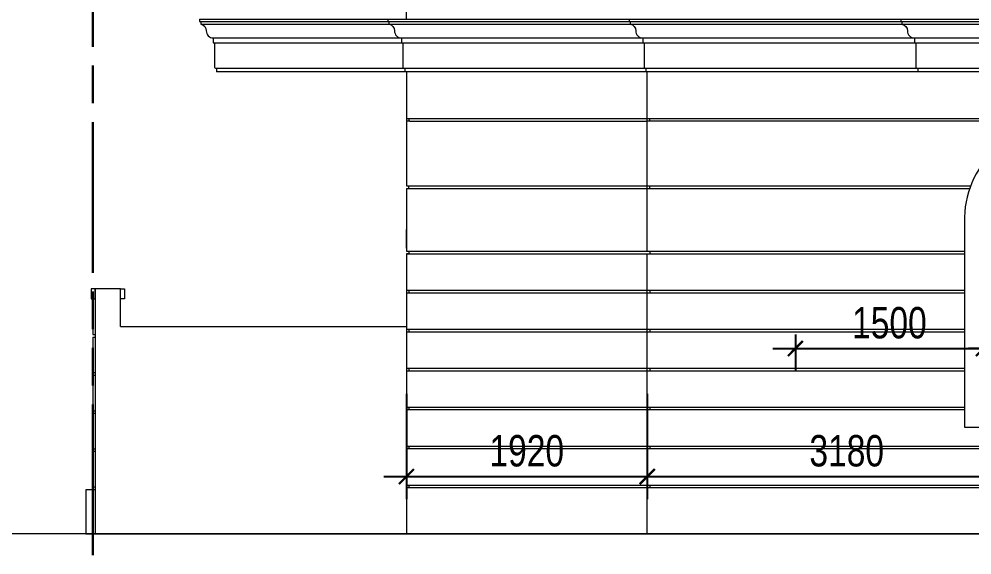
# Model space of a CAD drawing. Header units: millimetres. Extents: x -78046 to 260989, y -99288 to 158505.
# Drawn here: x 234476 to 242072, y -67250 to -62981 of the extents above; entities that cross this region are included whole.
import ezdxf

# ---------------------------------------------------------------- set-up
doc = ezdxf.new("R2010")
doc.units = ezdxf.units.MM
doc.header["$LTSCALE"] = 100
doc.header["$PDMODE"] = 98
doc.linetypes.add('ACAD_ISO09W100', pattern=[45, 24, -3, 6, -3, 6, -3])
doc.layers.get('Defpoints').update_dxf_attribs({"lineweight": 13})
for name, color, linetype, lineweight in [('-HATCH', 8, 'Continuous', 5), ('-LINE1', 7, 'Continuous', 18), ('-LINE2', 252, 'Continuous', 9), ('ranh gioi lo dat', 240, 'ACAD_ISO09W100', 30)]:
    doc.layers.add(name, color=color, linetype=linetype, lineweight=lineweight)
doc.styles.add('AVANH', font='VHAVAN_2.TTF', dxfattribs={"width": 0.8})
doc.dimstyles.new('C_100A3', dxfattribs={"dimscale": 100, "dimtxt": 2.5, "dimasz": 1.2, "dimexe": 1.8, "dimexo": 0, "dimgap": 0.75, "dimtad": 1, "dimdec": 0, "dimzin": 0, "dimdsep": 46, "dimtxsty": 'AVANH', "dimblk": 'ARCHTICK', "dimcen": 0, "dimdle": 1.8, "dimclrd": 256, "dimclre": 256, "dimclrt": 7, "dimadec": 0, "dimazin": 0, "dimtfac": 0.0001, "dimtdec": 0, "dimtix": 1, "dimtmove": 2, "dimatfit": 3, "dimldrblk": 'ARCHTICK', "dimfxl": 1.8, "dimtolj": 1, "dimtzin": 0, "dimarcsym": 0})

# ---------------------------------------------------------------- blocks, each defined once
blk = doc.blocks.new('_ARCHTICK')
at = {"const_width": 0.15}
blk.add_lwpolyline([(-0.5, -0.5), (0.5, 0.5)], dxfattribs=at)
blk = doc.blocks.new('*D268')
at = {"layer": 'Defpoints', "lineweight": -2, "transparency": 16777216}
for p, q in [((239483.3, -66165.4), (239483.3, -66806.3)), ((242663.7, -66165.4), (242663.7, -66806.3)), ((239303.3, -66626.3), (242843.7, -66626.3))]:
    blk.add_line(p, q, dxfattribs=at)
at = {"layer": 'Defpoints', "color": 0, "transparency": 16777216}
for p in [(239483.3, -66165.4), (242663.7, -66165.4), (242663.7, -66626.3)]:
    blk.add_point(p, dxfattribs=at)
at = {"layer": 'Defpoints', "lineweight": -2, "transparency": 16777216, "xscale": 120, "yscale": 120, "zscale": 120, "rotation": 180}
blk.add_blockref('_ARCHTICK', (239483.3, -66626.3), dxfattribs=at)
at = {"layer": 'Defpoints', "lineweight": -2, "transparency": 16777216, "xscale": 120, "yscale": 120, "zscale": 120}
blk.add_blockref('_ARCHTICK', (242663.7, -66626.3), dxfattribs=at)
at = {"layer": 'Defpoints', "color": 7, "transparency": 16777216, "insert": (241073.5, -66422), "char_height": 250, "attachment_point": 5, "style": 'AVANH'}
blk.add_mtext('\\A1;3180', dxfattribs=at)
blk = doc.blocks.new('*D264')
at = {"layer": 'Defpoints', "lineweight": -2, "transparency": 16777216}
for p, q in [((237563.3, -65966.4), (237563.3, -66806.3)), ((239483.3, -65966.4), (239483.3, -66806.3)), ((237383.3, -66626.3), (239663.3, -66626.3))]:
    blk.add_line(p, q, dxfattribs=at)
at = {"layer": 'Defpoints', "color": 0, "transparency": 16777216}
for p in [(237563.3, -65966.4), (239483.3, -65966.4), (239483.3, -66626.3)]:
    blk.add_point(p, dxfattribs=at)
at = {"layer": 'Defpoints', "lineweight": -2, "transparency": 16777216, "xscale": 120, "yscale": 120, "zscale": 120, "rotation": 180}
blk.add_blockref('_ARCHTICK', (237563.3, -66626.3), dxfattribs=at)
at = {"layer": 'Defpoints', "lineweight": -2, "transparency": 16777216, "xscale": 120, "yscale": 120, "zscale": 120}
blk.add_blockref('_ARCHTICK', (239483.3, -66626.3), dxfattribs=at)
at = {"layer": 'Defpoints', "color": 7, "transparency": 16777216, "insert": (238523.3, -66422), "char_height": 250, "attachment_point": 5, "style": 'AVANH'}
blk.add_mtext('\\A1;1920', dxfattribs=at)
blk = doc.blocks.new('*D391')
at = {"layer": 'Defpoints', "lineweight": -2, "transparency": 16777216}
for p, q in [((240663.9, -65495.2), (240663.9, -65786.4)), ((242163.5, -65495.2), (242163.5, -65786.4)), ((240483.9, -65606.4), (242343.5, -65606.4))]:
    blk.add_line(p, q, dxfattribs=at)
at = {"layer": 'Defpoints', "color": 0, "transparency": 16777216}
for p in [(240663.9, -65495.2), (242163.5, -65495.2), (242163.5, -65606.4)]:
    blk.add_point(p, dxfattribs=at)
at = {"layer": 'Defpoints', "lineweight": -2, "transparency": 16777216, "xscale": 120, "yscale": 120, "zscale": 120, "rotation": 180}
blk.add_blockref('_ARCHTICK', (240663.9, -65606.4), dxfattribs=at)
at = {"layer": 'Defpoints', "lineweight": -2, "transparency": 16777216, "xscale": 120, "yscale": 120, "zscale": 120}
blk.add_blockref('_ARCHTICK', (242163.5, -65606.4), dxfattribs=at)
at = {"layer": 'Defpoints', "color": 7, "transparency": 16777216, "insert": (241413.7, -65402.1), "char_height": 250, "attachment_point": 5, "style": 'AVANH'}
blk.add_mtext('\\A1;1500', dxfattribs=at)
blk = doc.blocks.new('*D387')
at = {"layer": 'Defpoints', "lineweight": -2, "transparency": 16777216}
for p, q in [((242163.5, -65495.2), (242163.5, -65786.4)), ((242663.3, -65495.2), (242663.3, -65786.4)), ((242163.5, -65606.4), (242043.5, -65606.4)), ((242163.5, -65606.4), (242663.3, -65606.4)), ((242663.3, -65606.4), (242783.3, -65606.4))]:
    blk.add_line(p, q, dxfattribs=at)
at = {"layer": 'Defpoints', "color": 0, "transparency": 16777216}
for p in [(242163.5, -65495.2), (242663.3, -65495.2), (242663.3, -65606.4)]:
    blk.add_point(p, dxfattribs=at)
at = {"layer": 'Defpoints', "lineweight": -2, "transparency": 16777216, "xscale": 120, "yscale": 120, "zscale": 120}
blk.add_blockref('_ARCHTICK', (242163.5, -65606.4), dxfattribs=at)
at = {"layer": 'Defpoints', "lineweight": -2, "transparency": 16777216, "xscale": 120, "yscale": 120, "zscale": 120, "rotation": 180}
blk.add_blockref('_ARCHTICK', (242663.3, -65606.4), dxfattribs=at)
at = {"layer": 'Defpoints', "color": 7, "transparency": 16777216, "insert": (242413.4, -65402.1), "char_height": 250, "attachment_point": 5, "style": 'AVANH'}
blk.add_mtext('\\A1;500', dxfattribs=at)

msp = doc.modelspace()

# ---------------------------------------------------------------- linework, layer by layer
at = {"layer": '-HATCH'}
for p, q in [((235924, -63001.3), (252563.3, -63001.3)), ((235924, -63021.3), (252563.3, -63021.3)), ((236024, -63131.3), (236062.7, -63131.3)), ((236035.2, -63171.1), (252563.3, -63171.1)), ((236063, -63131.3), (252563.3, -63131.3)), ((252563.3, -63401.1), (236050.2, -63401.1)), ((236063, -63372.3), (252563.3, -63372.3)), ((237591.9, -63774.5), (239483.3, -63774.5)), ((237591.9, -63794.5), (239483.3, -63794.5)), ((239502.6, -63774.5), (252563.3, -63774.5)), ((252563.3, -63794.5), (239502.6, -63794.5)), ((237563.3, -64310.9), (239483.3, -64310.9)), ((237563.3, -64330.9), (239483.3, -64330.9)), ((239502.6, -64310.9), (242060.7, -64310.9)), ((239502.6, -64330.9), (242053.4, -64330.9)), ((237563.3, -64831.4), (242012.5, -64831.4)), ((237563.3, -64851.4), (242012.5, -64851.4)), ((237591.9, -64831.4), (239483.3, -64831.4)), ((237591.9, -64851.4), (239483.3, -64851.4)), ((239502.6, -64831.4), (242012.5, -64831.4)), ((239502.6, -64851.4), (242012.5, -64851.4)), ((237563.3, -65141.8), (242012.5, -65141.8)), ((237563.3, -65161.8), (242012.5, -65161.8)), ((237563.3, -65452.1), (242012.5, -65452.1)), ((237563.3, -65472.1), (242012.5, -65472.1)), ((237563.3, -65762.4), (242012.5, -65762.4)), ((237563.3, -65782.4), (242012.5, -65782.4)), ((237563.3, -66072.8), (242012.5, -66072.8)), ((237563.3, -66092.8), (242012.5, -66092.8)), ((237563.3, -66383.1), (252563.3, -66383.1)), ((237563.3, -66403.1), (252563.3, -66403.1)), ((237563.3, -66693.4), (252563.3, -66693.4)), ((237563.3, -66713.4), (252563.3, -66713.4))]:
    msp.add_line(p, q, dxfattribs=at)
at = {"layer": '-LINE1', "color": 0, "lineweight": 20}
for p, q in [((237563.3, -62981.3), (237563.3, -56581.1)), ((235915, -62981.3), (252563.3, -62981.3)), ((236046.4, -63372.3), (236062.7, -63372.3)), ((237563.3, -63401.1), (237563.3, -63590.3)), ((239483.3, -63778.6), (239483.3, -63401.1)), ((237563.3, -63590.3), (237563.3, -63778.6)), ((237563.3, -63774.5), (237563.3, -63794.5)), ((237563.3, -63774.5), (237583.3, -63774.5)), ((237583.3, -63794.5), (237563.3, -63794.5)), ((237563.3, -63798.6), (237563.3, -64310.9)), ((237583.3, -63774.5), (237583.3, -63794.5)), ((237583.3, -63774.5), (237591.9, -63774.5)), ((237591.9, -63794.5), (237583.3, -63794.5)), ((239483.3, -63774.5), (239502.6, -63774.5)), ((239483.3, -63794.5), (239483.3, -63774.5)), ((239502.6, -63794.5), (239483.3, -63794.5)), ((239483.3, -64310.9), (239483.3, -63798.6)), ((239502.6, -63774.5), (239502.6, -63794.5)), ((237563.3, -64330.9), (237563.3, -64658.4)), ((237583.3, -64330.9), (237583.3, -64310.9)), ((239483.3, -64310.9), (239502.6, -64310.9)), ((239483.3, -64330.9), (239483.3, -64310.9)), ((239483.3, -64330.9), (239502.6, -64330.9)), ((239483.3, -64831.4), (239483.3, -64330.9)), ((239502.6, -64310.9), (239502.6, -64330.9)), ((237563.3, -64658.4), (237562.8, -64658.4)), ((237562.8, -64658.4), (237562.8, -64678)), ((237563.3, -64678), (237562.8, -64678)), ((237562.8, -64678), (237562.8, -64717.2)), ((237563.3, -64658.4), (237563.3, -64678)), ((237563.3, -64678), (237563.3, -64717.2)), ((237563.3, -64717.2), (237562.8, -64717.2)), ((237562.8, -64717.2), (237562.8, -64805.4)), ((237563.3, -64717.2), (237563.3, -64805.4)), ((237562.8, -64805.4), (237563.3, -64805.4)), ((237563.3, -64805.4), (237563.3, -64831.4)), ((237563.3, -64831.4), (237583.3, -64831.4)), ((237563.3, -64851.4), (237563.3, -67081.4)), ((237583.3, -64851.4), (237563.3, -64851.4)), ((237583.3, -64831.4), (237583.3, -64851.4)), ((239483.3, -67081.4), (239483.3, -64851.4)), ((239503.3, -64831.4), (239503.3, -64851.4)), ((235284.7, -65211.3), (235284.7, -65131.3)), ((235284.7, -65131.3), (235318, -65131.3)), ((235318, -65131.3), (235318, -65211.3)), ((237583.3, -65141.8), (237583.3, -65161.8)), ((239503.3, -65141.8), (239503.3, -65161.8)), ((235063.2, -65211.3), (235063.2, -65494.6)), ((235318, -65211.3), (235284.7, -65211.3)), ((235284.7, -65431.3), (237563.3, -65431.3)), ((237583.3, -65452.1), (237583.3, -65472.1)), ((239503.3, -65452.1), (239503.3, -65472.1)), ((235063.2, -65494.6), (235083.2, -65494.6)), ((235063.2, -65514.6), (235063.2, -65797.9)), ((235063.2, -65514.6), (235083.2, -65514.6)), ((237583.3, -65762.4), (237583.3, -65782.4)), ((239503.3, -65762.4), (239503.3, -65782.4)), ((235063.2, -65797.9), (235083.2, -65797.9)), ((235063.2, -65817.9), (235063.2, -66101.3)), ((235063.2, -65817.9), (235083.2, -65817.9)), ((237583.3, -66072.8), (237583.3, -66092.8)), ((239503.3, -66072.8), (239503.3, -66092.8)), ((235063.2, -66101.3), (235083.2, -66101.3)), ((235063.2, -66121.3), (235063.2, -66404.6)), ((235063.2, -66121.3), (235083.2, -66121.3)), ((237583.3, -66383.1), (237583.3, -66403.1)), ((239503.3, -66383.1), (239503.3, -66403.1)), ((235063.2, -66404.6), (235083.2, -66404.6)), ((235063.2, -66424.6), (235063.2, -66707.9)), ((235063.2, -66424.6), (235083.2, -66424.6)), ((235063.2, -66731.3), (235007.8, -66731.3)), ((235007.8, -66731.3), (235007.8, -67081.4)), ((235063.2, -66707.9), (235083.2, -66707.9)), ((235063.2, -66727.9), (235083.2, -66727.9)), ((235063.2, -66727.9), (235063.2, -66731.3)), ((235063.2, -66731.3), (235063.2, -67081.3)), ((237583.3, -66693.4), (237583.3, -66713.4)), ((239503.3, -66693.4), (239503.3, -66713.4)), ((235007.8, -67081.3), (252563.3, -67081.4))]:
    msp.add_line(p, q, dxfattribs=at)
for points in [[(235915, -62981.3), (235915, -63001.3), (235924, -63001.3), (235924, -63021.3, -0.352281), (235968.9, -63075.4, 0.425458), (236024, -63131.3), (236024, -63171.1), (236035.2, -63171.1), (236035.2, -63363.8, 0.412335), (236043, -63371.4, -0.406708), (236050.2, -63378.8), (236050.2, -63401.3)], [(237415.3, -62981.3), (237415.3, -63001.3), (237424.3, -63001.3), (237424.3, -63021.3, -0.352281), (237469.3, -63075.4, 0.425458), (237524.3, -63131.3), (237524.3, -63171.1), (237535.5, -63171.1), (237535.5, -63363.8, 0.412335), (237543.3, -63371.4, -0.406708), (237550.5, -63378.8), (237550.5, -63401.3)], [(239338.2, -62981.3), (239338.2, -63001.3), (239347.2, -63001.3), (239347.2, -63021.3, -0.352281), (239392.1, -63075.4, 0.425458), (239447.2, -63131.3), (239447.2, -63171.1), (239458.4, -63171.1), (239458.4, -63363.8, 0.412335), (239466.2, -63371.4, -0.406708), (239473.4, -63378.8), (239473.4, -63401.3)], [(241504.1, -62981.6), (241504.1, -63001.6), (241513.1, -63001.6), (241513.1, -63021.6, -0.352281), (241558, -63075.7, 0.425458), (241613.1, -63131.6), (241613.1, -63171.4), (241624.3, -63171.4), (241624.3, -63364.1, 0.412335), (241632.1, -63371.7, -0.406708), (241639.3, -63379.1), (241639.3, -63401.6)], [(242012.5, -66231.3), (245813.4, -66231.3), (245813.4, -64557.4, 0.218687), (245542.1, -64000.7, 0.357768), (244282.8, -64011.3, 0.143324), (244041.1, -64391.3), (243785.7, -64391.3, 0.143153), (243543.1, -64011.3, 0.357768), (242283.8, -64000.7, 0.218977), (242012.5, -64558.2), (242012.5, -66231.3)]]:
    msp.add_lwpolyline(points, format="xyb", dxfattribs=at)
for points in [[(235083.2, -65131.3), (235050, -65131.3), (235050, -65211.3), (235083.2, -65211.3)], [(235284.7, -65131.3), (235318, -65131.3), (235318, -65211.3), (235284.7, -65211.3)]]:
    msp.add_lwpolyline(points, close=True, dxfattribs=at)
msp.add_lwpolyline([(235284.7, -65431.3), (235284.7, -65131.3), (235083.2, -65131.3), (235083.2, -67081.3)], dxfattribs=at)
at = {"layer": '-LINE2', "color": 2}
msp.add_line((255936.4, -67081.3), (229741.3, -67081.3), dxfattribs=at)
at = {"layer": 'ranh gioi lo dat', "ltscale": 0.5}
msp.add_line((235063.2, -69501.7), (235063.2, -48518.2), dxfattribs=at)

# ---------------------------------------------------------------- dimensions: what is measured, and where the dimension line sits
at = {"layer": 'Defpoints', "color": 2}
for base, p1, p2, picture, middle in [((242163.5, -65606.4), (240663.9, -65495.2), (242163.5, -65495.2), '*D391', (241413.7, -65402.1)), ((242663.3, -65606.4), (242163.5, -65495.2), (242663.3, -65495.2), '*D387', (242413.4, -65402.1)), ((239483.3, -66626.3), (237563.3, -65966.4), (239483.3, -65966.4), '*D264', (238523.3, -66422)), ((242663.7, -66626.3), (239483.3, -66165.4), (242663.7, -66165.4), '*D268', (241073.5, -66422))]:
    dim = msp.add_linear_dim(base=base, p1=p1, p2=p2, dimstyle='C_100A3', dxfattribs=at)
    dim.commit()
    dim.dimension.update_dxf_attribs({"geometry": picture, "text_midpoint": middle})

doc.saveas('drawing.dxf')
